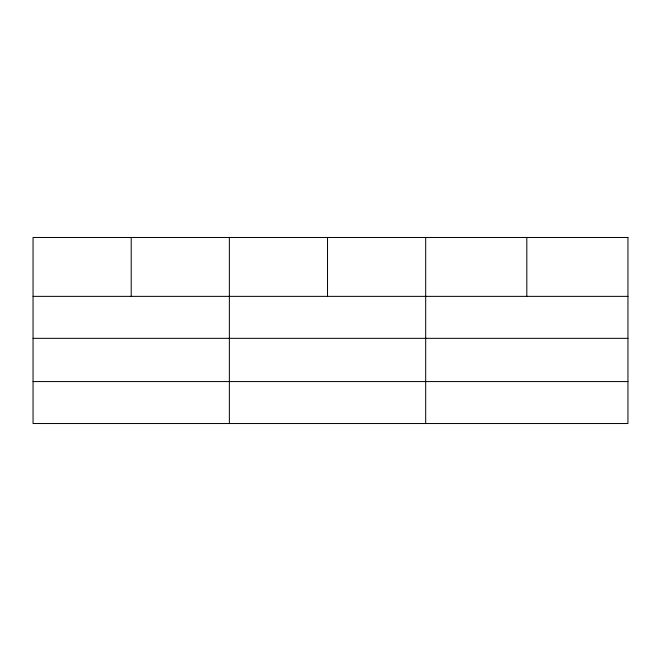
<?xml version="1.0" encoding="UTF-8"?>
<svg xmlns="http://www.w3.org/2000/svg" width="661" height="661" viewBox="0 0 661 661"><rect width="100%" height="100%" fill="white"/><g stroke="black" fill="none" stroke-linecap="round" stroke-linejoin="round"><path stroke-width="0.99" d="M33.05 296.368L627.95 296.368M33.05 338.333L627.95 338.333M33.05 381.571L627.95 381.571M526.817 237.473L526.817 296.368M425.684 237.473L425.684 423.527M327.526 237.473L327.526 296.368M229.367 237.473L229.367 423.527M131.209 237.473L131.209 296.368M627.95 237.473L33.05 237.473L33.05 423.527L627.95 423.527L627.95 237.473"/></g></svg>
